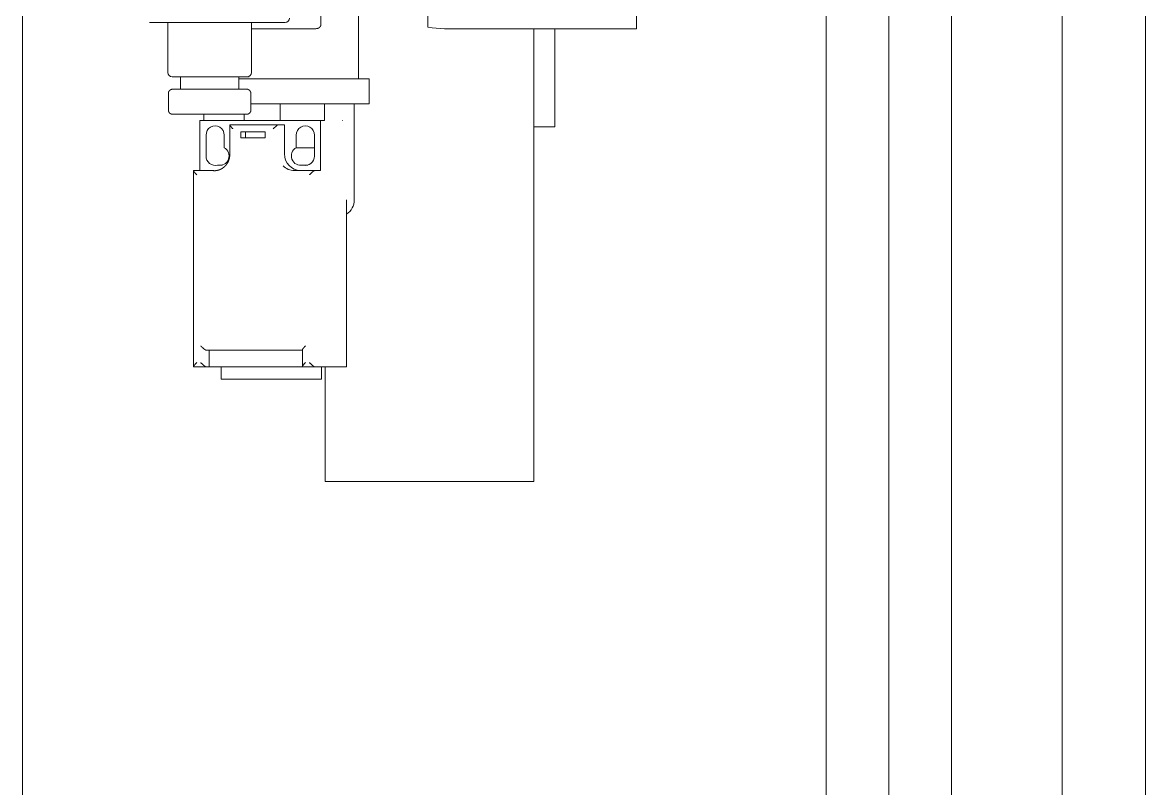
# Model space of a CAD drawing. Header units: millimetres. Extents: x -5 to 111, y -3 to 86.
# Drawn here: x 20.4675 to 20.7365, y 18.7979 to 18.9815 of the extents above; entities that cross this region are included whole.
import ezdxf

# ---------------------------------------------------------------- set-up
doc = ezdxf.new("R2010")
doc.units = ezdxf.units.MM
doc.layers.add('A1I6----E-', color=3, linetype='Continuous', lineweight=25)

# ---------------------------------------------------------------- blocks, each defined once
blk = doc.blocks.new('Gruppe-454')
at = {"layer": 'A1I6----E-', "linetype": 'Continuous', "lineweight": 9}
for p, q in [((-30.25242478260078, -23.57560285796175), (-30.25242478260078, -23.52560285796175)), ((-30.26145209387751, -23.53460285796175), (-30.26145209387752, -23.56260285796175)), ((-30.23583939012356, -23.56024816747165), (-30.23583939012356, -23.56324539896089)), ((-30.18583939012356, -23.56358901010949), (-30.18583939012356, -23.56059177862025)), ((-30.29469899483283, -23.56210285796175), (-30.30255091659351, -23.56210285796175)), ((-30.29811749518969, -23.56210285796175), (-30.29811749518969, -23.57410285796175)), ((-30.29075908712838, -23.56210285796175), (-30.29469899483283, -23.56210285796175)), ((-30.28629086103618, -23.56210285796175), (-30.29075908712838, -23.56210285796175)), ((-30.2784389392755, -23.56210285796175), (-30.28629086103618, -23.56210285796175)), ((-30.26998584507171, -23.56210285796175), (-30.2784389392755, -23.56210285796175)), ((-30.27811749518969, -23.57410285796175), (-30.27811749518969, -23.56210285796175)), ((-30.26790348789424, -23.56360285796175), (-30.27811749518969, -23.56360285796175)), ((-30.26269502325621, -23.56360285796175), (-30.26790348789424, -23.56360285796175)), ((-30.22783939012356, -23.56358901010949), (-30.18583939012356, -23.56358901010949)), ((-30.21044458999194, -23.56358901010949), (-30.21044458999194, -23.67213636732266)), ((-30.20544458999193, -23.58713636732266), (-30.20544458999193, -23.56358901010949)), ((-30.29511749518969, -23.57510285796176), (-30.29511749518969, -23.57810285796176)), ((-30.28111749518969, -23.57810285796176), (-30.28111749518969, -23.57510285796176)), ((-30.24992478260078, -23.57560285796175), (-30.28111749518969, -23.57560285796175)), ((-30.24992478260078, -23.58160285796175), (-30.24992478260078, -23.57560285796175)), ((-30.29799638272045, -23.57910285796176), (-30.29799638272045, -23.58310285796176)), ((-30.29699638272045, -23.57810285796176), (-30.29286413534005, -23.57810285796176)), ((-30.29286413534005, -23.57810285796176), (-30.28398524780929, -23.57810285796176)), ((-30.28398524780929, -23.57810285796176), (-30.27923860765894, -23.57810285796176)), ((-30.27823860765893, -23.58310285796175), (-30.27823860765893, -23.57910285796176)), ((-30.27823860765893, -23.58160285796175), (-30.24992478260078, -23.58160285796175)), ((-30.27120845816859, -23.58160285796175), (-30.27120845816859, -23.58560285796175)), ((-30.26059918814867, -23.58160285796175), (-30.26059918814867, -23.58560285796175)), ((-30.25346688991421, -23.60460285796175), (-30.25346688991421, -23.58160285796175)), ((-30.29699638272045, -23.58410285796176), (-30.29286413534005, -23.58410285796176)), ((-30.29286413534005, -23.58410285796176), (-30.28398524780929, -23.58410285796175)), ((-30.29045811810882, -23.58560285796176), (-30.29045811810882, -23.59760285796175)), ((-30.27985885212108, -23.58560285796175), (-30.29045811810882, -23.58560285796176)), ((-30.28953356093027, -23.58410285796176), (-30.28953356093027, -23.58560285796176)), ((-30.28398524780929, -23.58410285796175), (-30.27923860765894, -23.58410285796175)), ((-30.27985885212108, -23.58410285796175), (-30.27985885212108, -23.58560285796175)), ((-30.27985885212108, -23.58560285796175), (-30.27216327398192, -23.58560285796176)), ((-30.26152374532721, -23.58560285796176), (-30.27216327398192, -23.58560285796176)), ((-30.26152374532721, -23.58560285796176), (-30.2615237453272, -23.59760285796175)), ((-30.26059918814867, -23.58560285796175), (-30.26152374532721, -23.58560285796176)), ((-30.25617457055852, -23.58560285796175), (-30.25630655234115, -23.58560285796175)), ((-30.25630655234782, -23.5856028579634), (-30.25617457055167, -23.58560285796348)), ((-30.28326620274789, -23.58663837886904), (-30.28326620274789, -23.59360285796176)), ((-30.27165693272797, -23.58660285796176), (-30.28323068184061, -23.58660285796175)), ((-30.28060140375632, -23.58827469513649), (-30.2748145292, -23.58827469513649)), ((-30.28060140375632, -23.58977469513649), (-30.28060140375632, -23.58827469513649)), ((-30.27954476698084, -23.58827469513649), (-30.27954476698084, -23.58977469513649)), ((-30.2748145292, -23.58827469513649), (-30.2748145292, -23.58977469513649)), ((-30.27165693272797, -23.58660285796176), (-30.27020405716168, -23.58660285796175)), ((-30.27020405716168, -23.58660285796175), (-30.27020405716168, -23.59360285796176)), ((-30.20544458999193, -23.58713636732266), (-30.21044458999193, -23.58713636732266)), ((-30.2889631755151, -23.59410285796175), (-30.2889631755151, -23.58910285796176)), ((-30.28462301959786, -23.58910285796176), (-30.28462301959786, -23.59211288308754)), ((-30.2748145292, -23.58977469513649), (-30.28060140375632, -23.58977469513649)), ((-30.26735884383816, -23.59211288308754), (-30.26735884383816, -23.58910285796176)), ((-30.26301868792093, -23.58910285796176), (-30.26301868792093, -23.59410285796175)), ((-30.28326620274789, -23.59360285796176), (-30.28323918021928, -23.59360285796176)), ((-30.26735884383816, -23.59211288308754), (-30.26301868792093, -23.59211288308754)), ((-30.28505703518958, -23.59627138280597), (-30.28621441010085, -23.59627138280597)), ((-30.26461007842391, -23.59627138280597), (-30.26576745333517, -23.59627138280597)), ((-30.29194651458237, -23.59763837886903), (-30.29194651458237, -23.64456733705448)), ((-30.28708859821149, -23.59760285796175), (-30.29191099367509, -23.59760285796175)), ((-30.26297662089349, -23.59760285796175), (-30.26779901635708, -23.59760285796175)), ((-30.2615237453272, -23.59760285796175), (-30.26297662089349, -23.59760285796175)), ((-30.2553160042713, -23.64460285796175), (-30.2553160042713, -23.60460285796175)), ((-30.28901755639694, -23.64060285796176), (-30.26590557907893, -23.64060285796176)), ((-30.28822507881533, -23.64060285796176), (-30.28822507881533, -23.64460285796176)), ((-30.26590557907893, -23.64056733705447), (-30.26590557907893, -23.64456733705448)), ((-30.28901755639693, -23.64460285796176), (-30.29191099367509, -23.64460285796176)), ((-30.28822507881533, -23.64460285796176), (-30.28901755639693, -23.64460285796176)), ((-30.26587005817164, -23.64460285796175), (-30.28822507881533, -23.64460285796176)), ((-30.28534933977932, -23.64460285796176), (-30.28534933977932, -23.64760285796176)), ((-30.26297662089348, -23.64460285796175), (-30.26587005817164, -23.64460285796175)), ((-30.26297662089348, -23.64460285796175), (-30.2553160042713, -23.64460285796175)), ((-30.26134933977933, -23.64760285796176), (-30.26134933977933, -23.64460285796176)), ((-30.26044458999193, -23.67213636732266), (-30.26044458999193, -23.64460285796175)), ((-30.28534933977932, -23.64760285796176), (-30.26134933977933, -23.64760285796176)), ((-30.21044458999194, -23.67213636732266), (-30.26044458999193, -23.67213636732266))]:
    blk.add_line(p, q, dxfattribs=at)
for centre, radius, start, end in [((-30.27000393257621, -23.56112030298168), 0.0009827214491839058, 271.0546184695519, 1.017153456283211), ((-30.22983570047915, -23.51676703843712), 0.04686450988033186, 262.6397612122768, 272.4413949464767), ((-30.29711749518969, -23.57410285796175), 0.001, 180, 270), ((-30.27911749518969, -23.57410285796175), 0.001, 270, 0), ((-30.28679309755649, -23.5890396839562), 0.002170997305729666, 358.332510639894, 181.6674893601117), ((-30.26518876587954, -23.5890396839562), 0.002170997305722393, 358.3325106398884, 181.6674893601117), ((-30.28568954364054, -23.59408849115395), 0.00224510595866998, 256.48013442912, 61.63778719635437), ((-30.26627379077282, -23.59367263804146), 0.003930885796735664, 178.9828465437168, 268.9453815304481), ((-30.26629231979549, -23.59408849115395), 0.002245105958667927, 118.3622128034381, 283.5198655710823), ((-30.286775484708, -23.5941561922936), 0.002188340836901395, 178.6034466511857, 284.856124615074), ((-30.26778669019268, -23.59381283307659), 0.003790044929087653, 224.1449792923037, 269.81365961192), ((-30.26520637872802, -23.5941561922936), 0.002188340836894363, 255.1438753849015, 1.396553349009338), ((-30.28705290152045, -23.5977555609146), 0.0001568197868831264, 103.1575060465877, 151.0953289205241), ((-30.25750544064759, -23.60462419765265), 0.004038607112409852, 302.8285239627168, 0.3027479227650929)]:
    blk.add_arc(centre, radius, start, end, dxfattribs=at)
for points, weights, knots in [([(-30.26145209387752, -23.56260285796175), (-30.26145880914379, -23.56266893594179), (-30.26146517501789, -23.56272097254962), (-30.26146924120227, -23.56274665962558), (-30.26147009644106, -23.5627520623771), (-30.26147095167985, -23.56275746512862), (-30.26147330738665, -23.56277234670154), (-30.26147628226351, -23.56278711696472), (-30.26147925714037, -23.56280188722791), (-30.26148495640107, -23.5628249510757), (-30.26148574199172, -23.5628281302149), (-30.26148652758236, -23.5628313093541), (-30.26149065566177, -23.56284801492349), (-30.26149584161418, -23.5628644229394), (-30.26149589589729, -23.56286459468761), (-30.26149595018039, -23.56286476643581), (-30.2615010275666, -23.5628808309553), (-30.26150692058771, -23.56289661452078), (-30.26150692887484, -23.56289663671662), (-30.26150693716198, -23.56289665891246), (-30.26151281360881, -23.56291239808626), (-30.26151943544565, -23.56292783847149), (-30.26151944477655, -23.56292786022869), (-30.26151945410745, -23.5629278819859), (-30.26152605728249, -23.56294327885673), (-30.26153334114436, -23.56295836563597), (-30.26153335300518, -23.56295839020282), (-30.261533364866, -23.56295841476967), (-30.26154062500624, -23.56297345241522), (-30.26154850419424, -23.5629881751465), (-30.26154852031464, -23.56298820526843), (-30.26154853643504, -23.56298823539036), (-30.26155638338223, -23.56300289787778), (-30.26156479107877, -23.56301724617932), (-30.26156481328989, -23.5630172840841), (-30.26156483550101, -23.56301732198887), (-30.2615731987753, -23.56303159448086), (-30.2615820689166, -23.56304555761007), (-30.26158260279515, -23.56304639802682), (-30.26158313667371, -23.56304723844357), (-30.2615909390579, -23.5630595207393), (-30.26159914358752, -23.56307153813005), (-30.26160734811715, -23.56308355552081), (-30.26161810019202, -23.56309851277796), (-30.2616288522669, -23.56311347003511), (-30.26164028385171, -23.5631279146024), (-30.26164211670316, -23.56313023053204), (-30.26164394955461, -23.56313254646167), (-30.26165878545412, -23.56315129260686), (-30.26167444991832, -23.56316935213162), (-30.26167450788813, -23.56316941896488), (-30.26167456585794, -23.56316948579815), (-30.26169011438253, -23.56318741165638), (-30.26170643076324, -23.56320464153538), (-30.26170648188853, -23.56320469552301), (-30.26170653301383, -23.56320474951063), (-30.26172274714396, -23.56322187141438), (-30.26173966938753, -23.56323829381605), (-30.26173971439296, -23.56323833749213), (-30.26173975939838, -23.5632383811682), (-30.2617565916311, -23.56325471621772), (-30.26177407425415, -23.56327035321848), (-30.26177408484628, -23.5632703626924), (-30.2617740954384, -23.56327037216633), (-30.2617915568772, -23.56328599021923), (-30.26180961490817, -23.56330091445922), (-30.26182767293913, -23.56331583869919), (-30.26184627817769, -23.56333007493884), (-30.26184961291091, -23.56333262658907), (-30.26185294764414, -23.56333517823931), (-30.26187277028989, -23.56335034600694), (-30.26189336172057, -23.56336445243957), (-30.26191395315126, -23.5633785588722), (-30.26193480171656, -23.56339205105606), (-30.26193482844468, -23.56339206835321), (-30.26193485517279, -23.56339208565035), (-30.26195565028185, -23.56340554323992), (-30.26197712389802, -23.56341788937642), (-30.26199859751419, -23.56343023551293), (-30.26202028571105, -23.56344195652263), (-30.26202031174752, -23.56344197059359), (-30.26202033778399, -23.56344198466455), (-30.26204197390791, -23.56345367753233), (-30.26206419749454, -23.56346421115527), (-30.26208642108118, -23.56347474477822), (-30.26210881727162, -23.56348464177832), (-30.2621088422662, -23.56348465282356), (-30.26210886726079, -23.56348466386881), (-30.26213121346206, -23.56349453877843), (-30.26215405467001, -23.56350320744443), (-30.26217689587796, -23.56351187611043), (-30.2621998687501, -23.56351989645407), (-30.26222284162224, -23.56352791679772), (-30.26224621515975, -23.56353468115362), (-30.26224982445311, -23.56353572569147), (-30.26225343374647, -23.56353677022933), (-30.26227164875283, -23.56354204169435), (-30.26229001929817, -23.56354674253088), (-30.26229103920986, -23.56354700351596), (-30.26229205912155, -23.56354726450103), (-30.26230838984351, -23.56355144336742), (-30.26232484131842, -23.56355511819768), (-30.26234129279332, -23.56355879302796), (-30.26236910779709, -23.56356441239881), (-30.26239702574474, -23.56356950733297), (-30.26242503772256, -23.56357412330223), (-30.26269413375787, -23.56360278511966), (-30.26269457850704, -23.56360282154071), (-30.26269502325621, -23.56360285796175)], [1, 1, 1, 1, 1, 1, 0.9997820560933238, 1, 1, 1, 1, 1, 0.9994900913337699, 1, 1, 1, 0.9996722208047852, 1, 1, 1, 0.9997143652182948, 1, 1, 1, 0.999750788317054, 1, 1, 1, 0.9997837278709194, 1, 1, 1, 0.9998132473427622, 1, 1, 1, 0.9998389137731961, 1, 1, 1, 0.9998630866559541, 1, 1, 1, 0.999733044332739, 1, 1, 1, 0.9997467039775184, 1, 1, 1, 0.9997615584427362, 1, 1, 1, 0.9997772626993319, 1, 1, 1, 0.9997931562420284, 1, 1, 1, 0.9998092794184336, 1, 0.9998239766670265, 1, 1, 1, 0.999655344599881, 1, 1, 1, 1, 1, 0.9996544675661353, 1, 1, 1, 1, 1, 0.9996508907519208, 1, 1, 1, 1, 1, 0.9996438990373874, 1, 1, 1, 0.9996329971026275, 1, 1, 1, 0.9998783874285615, 1, 1, 1, 0.9998818210264487, 1, 1, 1, 1, 1, 1, 1, 1], [0, 0, 0, 1, 2, 2, 3, 3, 4, 4, 5, 5, 6, 6, 7, 7, 8, 8, 9, 9, 10, 10, 11, 11, 12, 12, 13, 13, 14, 14, 15, 15, 16, 16, 17, 17, 18, 18, 19, 19, 20, 20, 21, 21, 22, 22, 23, 23, 24, 24, 25, 25, 26, 26, 27, 27, 28, 28, 29, 29, 30, 30, 31, 31, 32, 32, 33, 33, 34, 34, 35, 35, 36, 36, 37, 37, 38, 38, 39, 39, 40, 40, 41, 41, 42, 42, 43, 43, 44, 44, 45, 45, 46, 46, 47, 47, 48, 48, 49, 49, 50, 50, 51, 51, 52, 53, 54, 55, 55, 56, 56, 56]), ([(-30.29700477577304, -23.57811851325116), (-30.29711340496269, -23.57811866422134), (-30.29715532536152, -23.57812074274049), (-30.29717613882378, -23.57812276757463), (-30.2971784599873, -23.57812299338863), (-30.29718078115082, -23.57812321920262), (-30.29719695228604, -23.57812479240876), (-30.29721302440028, -23.57812717310937), (-30.29721365702295, -23.57812726681734), (-30.29721428964561, -23.57812736052531), (-30.29722909651452, -23.57812955380999), (-30.29724374423283, -23.57813263572711), (-30.29725839195114, -23.57813571764423), (-30.29728048227677, -23.57814118592698), (-30.29730241553556, -23.57814741283897), (-30.29732418146811, -23.57815436681629), (-30.29734576981778, -23.57816201630754), (-30.29736717032867, -23.57817032977279), (-30.29738837274391, -23.57817927568234), (-30.29740413357186, -23.57818644723869), (-30.29741989439983, -23.57819361879504), (-30.29743526422432, -23.57820159396986), (-30.2974378505582, -23.57820293598029), (-30.29744043689209, -23.57820427799073), (-30.29746097938434, -23.57821493718642), (-30.29748099543192, -23.57822655485746), (-30.29748101343338, -23.57822656530583), (-30.29748103143485, -23.5782265757542), (-30.29750108348535, -23.57823821432199), (-30.2975206122529, -23.57825071105066), (-30.29752183929321, -23.57825149625074), (-30.29752306633354, -23.57825228145082), (-30.29754141864619, -23.57826402534972), (-30.29755925552825, -23.57827653823027), (-30.29755990425484, -23.57827699332317), (-30.29756055298142, -23.57827744841607), (-30.29757709241031, -23.57828905111082), (-30.29759324172244, -23.57830119091934), (-30.29760939103458, -23.57831333072787), (-30.29762505972838, -23.57832608483575), (-30.29762545087458, -23.57832640322355), (-30.29762584202079, -23.57832672161135), (-30.29764220651044, -23.57834004208778), (-30.29765804717147, -23.57835398142323), (-30.29767388783249, -23.57836792075867), (-30.29768914744173, -23.57838249388256), (-30.29768926463639, -23.57838260580497), (-30.29768938183105, -23.57838271772738), (-30.29770482386016, -23.57839746506459), (-30.2977196350223, -23.57841284588688), (-30.29772056710384, -23.57841381381773), (-30.2977214991854, -23.57841478174857), (-30.29773444618444, -23.57842822670917), (-30.29774680307148, -23.57844221595833), (-30.29774708212734, -23.57844253187787), (-30.29774736118321, -23.5784428477974), (-30.29775915995853, -23.57845620520749), (-30.29777051218659, -23.57846994414566), (-30.29777066607529, -23.57847013038817), (-30.297770819964, -23.57847031663067), (-30.29778186441465, -23.57848368308382), (-30.2977923464338, -23.57849749500745), (-30.2977930435682, -23.57849841360596), (-30.29779374070261, -23.57849933220447), (-30.29780282845294, -23.57851130693108), (-30.29781153547865, -23.57852356127672), (-30.29782024569029, -23.57853582010627), (-30.2978285729391, -23.57854834223131), (-30.29783690337383, -23.57856086884025), (-30.29784484766186, -23.57857364382997), (-30.29784684208405, -23.57857685100511), (-30.29784883650625, -23.57858005818025), (-30.29786077389375, -23.57859925436273), (-30.29787154950273, -23.57861912597297), (-30.29788232936681, -23.57863900442571), (-30.29789276059011, -23.57865965470595), (-30.29790319181342, -23.5786803049862), (-30.29791238584275, -23.57870153501961), (-30.29791398468599, -23.57870522692599), (-30.29791558352924, -23.57870891883238), (-30.29792233741627, -23.57872451430659), (-30.29792857480369, -23.57874032344332), (-30.2979348109162, -23.57875612934868), (-30.29794050733461, -23.57877213767654), (-30.29794620022157, -23.57878813643149), (-30.29795132961438, -23.57880432465102), (-30.29795645675066, -23.57882050652899), (-30.29796099673074, -23.57883686285138), (-30.29796156436108, -23.57883890787023), (-30.29796213199142, -23.57884095288908), (-30.29796779265588, -23.57886134673469), (-30.29797228807251, -23.57888202869037), (-30.29797252624849, -23.57888312446087), (-30.29797276442446, -23.57888422023138), (-30.29797678348914, -23.57890271064604), (-30.29798006565697, -23.57892134598048), (-30.29798035347894, -23.57892298016218), (-30.29798064130091, -23.57892461434388), (-30.29798334782481, -23.57893998131491), (-30.29798528672705, -23.57895546387699), (-30.29798722562929, -23.57897094643906), (-30.29799636742917, -23.5791025361353), (-30.29799637507481, -23.57910269704853), (-30.29799638272045, -23.57910285796176)], [1, 1, 1, 1, 1, 1, 0.9996865507113326, 1, 1, 1, 0.9995452087537532, 1, 1, 1, 1, 1, 1, 1, 1, 1, 0.9996669753462009, 1, 1, 1, 0.9997208835561177, 1, 1, 1, 0.9997650449286719, 1, 1, 1, 0.9997743179206495, 1, 1, 1, 0.999865035900761, 1, 0.9998136785620496, 1, 1, 1, 0.9998154209050025, 1, 0.9997924154299545, 1, 1, 1, 0.9997808418616212, 1, 1, 1, 0.9997687385201446, 1, 1, 1, 0.9998642327899245, 1, 1, 1, 0.9997859462788646, 1, 1, 1, 0.9998765650978911, 1, 0.9998806096049555, 1, 0.9998835598128931, 1, 1, 1, 0.9995581335582773, 1, 1, 1, 0.9995639446590318, 1, 1, 1, 0.9998647818240871, 1, 0.9998561437613945, 1, 0.9998467894393178, 1, 0.9998372263138586, 1, 1, 1, 0.9995978644235921, 1, 1, 1, 0.9998030732829672, 1, 1, 1, 0.9996905677038551, 1, 1, 1, 1, 1], [0, 0, 0, 1, 2, 2, 3, 3, 4, 4, 5, 5, 6, 6, 7, 8, 9, 10, 11, 12, 13, 13, 14, 14, 15, 15, 16, 16, 17, 17, 18, 18, 19, 19, 20, 20, 21, 21, 22, 22, 23, 23, 24, 24, 25, 25, 26, 26, 27, 27, 28, 28, 29, 29, 30, 30, 31, 31, 32, 32, 33, 33, 34, 34, 35, 35, 36, 36, 37, 37, 38, 38, 39, 39, 40, 40, 41, 41, 42, 42, 43, 43, 44, 44, 45, 45, 46, 46, 47, 47, 48, 48, 49, 49, 50, 50, 51, 51, 52, 52, 53, 53, 54, 54, 55, 55, 55]), ([(-30.27823860765893, -23.57910285796176), (-30.27826607302373, -23.57889623903097), (-30.27827081101066, -23.5788717428976), (-30.27827603471528, -23.57884740189214), (-30.27828179653963, -23.57882323273795), (-30.27828814890376, -23.57879925217474), (-30.27829514425672, -23.57877547693617), (-30.27830283503088, -23.57875192386772), (-30.27830887001302, -23.5787352607519), (-30.27830903805512, -23.57873479677293), (-30.27830920609721, -23.57873433279396), (-30.27831490499517, -23.57871859763607), (-30.27832156823505, -23.57870324596301), (-30.27832823147493, -23.57868789428995), (-30.27833484284686, -23.578673699484), (-30.27834145421878, -23.57865950467805), (-30.27834874895774, -23.5786456486491), (-30.27834998369869, -23.57864330331414), (-30.27835121843963, -23.57864095797919), (-30.27836095184392, -23.578622469815), (-30.27837148575297, -23.57860442575408), (-30.27837193878286, -23.57860364973646), (-30.27837239181276, -23.57860287371884), (-30.27838201966201, -23.57858638169316), (-30.27839228168368, -23.57857027662241), (-30.27839274857612, -23.57856954388804), (-30.27839321546857, -23.57856881115368), (-30.27840254370534, -23.57855417155166), (-30.27841233782241, -23.57853983944717), (-30.27842212931208, -23.57852551118746), (-30.27843238568719, -23.57851151193513), (-30.27844263497934, -23.578497522609), (-30.27845334666608, -23.57848388409725), (-30.27845335276336, -23.57848387633419), (-30.27845335886065, -23.57848386857114), (-30.27846405389726, -23.57847025166691), (-30.2784752084737, -23.5784570085814), (-30.27847521591782, -23.57845699974349), (-30.27847522336194, -23.57845699090559), (-30.27848636305015, -23.5784437654959), (-30.27849795883855, -23.57843093811089), (-30.27849796726792, -23.57843092878623), (-30.2784979756973, -23.57843091946157), (-30.27850955462695, -23.57841811072588), (-30.27852158545308, -23.57840572547075), (-30.2785336162792, -23.57839334021562), (-30.27854609561356, -23.57838140700415), (-30.27854677401754, -23.57838075828861), (-30.27854745242151, -23.57838010957308), (-30.27856128856382, -23.57836687893053), (-30.27857571304881, -23.57835429231188), (-30.27857642241616, -23.57835367332713), (-30.27857713178351, -23.57835305434237), (-30.27859120439423, -23.57834077476465), (-30.27860574394726, -23.57832905180431), (-30.27862028350028, -23.57831732884396), (-30.27863524986786, -23.57830615591941), (-30.27863525889608, -23.57830614917952), (-30.2786352679243, -23.57830614243964), (-30.27865025234832, -23.57829495603531), (-30.2786656254069, -23.57828431001847), (-30.27866564197056, -23.57828429854796), (-30.27866565853422, -23.57828428707743), (-30.27868106472012, -23.57827361811955), (-30.27869682342104, -23.5782634770855), (-30.27869684645974, -23.57826346225965), (-30.27869686949844, -23.57826344743379), (-30.27871267427675, -23.57825327674803), (-30.27872879791737, -23.57824361951863), (-30.27872882637132, -23.57824360247618), (-30.27872885482528, -23.57824358543373), (-30.27874503537381, -23.57823389411943), (-30.27876150333071, -23.57822469965809), (-30.2787631389326, -23.57822378646173), (-30.2787647745345, -23.57822287326536), (-30.27878451369519, -23.5782118524113), (-30.27880473734733, -23.57820174807642), (-30.27880765237047, -23.57820029164462), (-30.27881056739362, -23.57819883521282), (-30.27883662109204, -23.57818581801435), (-30.27885594995422, -23.57817686888114), (-30.27887544788453, -23.57816831812789), (-30.2788951055629, -23.5781602060306), (-30.27891491367258, -23.57815257285786), (-30.27893486290455, -23.57814545888935), (-30.27894615451224, -23.57814177247386), (-30.27894617096803, -23.57814176710148), (-30.27894618742381, -23.57814176172909), (-30.27895744611994, -23.57813808605838), (-30.27896883124891, -23.57813482298739), (-30.27898021637787, -23.57813155991641), (-30.27899992605724, -23.57812657222699), (-30.27901972478591, -23.57812221126927), (-30.27904025688964, -23.57811843766266), (-30.27905185166822, -23.5781167469498), (-30.27905185877286, -23.57811674591382), (-30.27905186587749, -23.57811674487785), (-30.27906344644679, -23.57811505623694), (-30.27907509591465, -23.57811393775945), (-30.27908674538251, -23.57811281928197), (-30.27909754805683, -23.57811223740301), (-30.2790981339611, -23.57811220584366), (-30.27909871986537, -23.57811217428431), (-30.27910835073114, -23.57811165552404), (-30.27911799514667, -23.57811156643651), (-30.27912763956221, -23.57811147734898), (-30.27922911456059, -23.57811767661259), (-30.2792292410025, -23.57811768782961), (-30.27922936744441, -23.57811769904664)], [1, 1, 1, 1, 1, 1, 1, 1, 1, 1, 1, 0.9995191984196953, 1, 1, 1, 0.9997033849304559, 1, 1, 1, 0.9997600121667214, 1, 1, 1, 0.999810807638902, 1, 1, 1, 0.999870733396943, 1, 0.9998653652030273, 1, 0.9998599734324112, 1, 1, 1, 0.9998536781112858, 1, 1, 1, 0.999846791776379, 1, 1, 1, 0.9998391766193395, 1, 0.9998299691640509, 1, 1, 1, 0.9997404379089294, 1, 1, 1, 0.999810827124949, 1, 0.9998262917674343, 1, 1, 1, 0.9998416033986867, 1, 1, 1, 0.9998565541579201, 1, 1, 1, 0.9998707180041817, 1, 1, 1, 0.9998842226145442, 1, 1, 1, 0.9997371126158585, 1, 1, 1, 1, 1, 1, 1, 1, 1, 1, 1, 1, 0.9998340335979853, 1, 1, 1, 1, 1, 1, 1, 1, 0.9996989263565139, 1, 1, 1, 1, 1, 0.9997516396112971, 1, 1, 1, 1, 1], [0, 0, 0, 1, 2, 3, 4, 5, 6, 7, 7, 8, 8, 9, 9, 10, 10, 11, 11, 12, 12, 13, 13, 14, 14, 15, 15, 16, 16, 17, 17, 18, 18, 19, 19, 20, 20, 21, 21, 22, 22, 23, 23, 24, 24, 25, 25, 26, 26, 27, 27, 28, 28, 29, 29, 30, 30, 31, 31, 32, 32, 33, 33, 34, 34, 35, 35, 36, 36, 37, 37, 38, 38, 39, 39, 40, 40, 41, 41, 42, 42, 43, 44, 45, 46, 47, 48, 48, 49, 49, 50, 50, 51, 52, 53, 54, 54, 55, 55, 56, 56, 57, 57, 58, 58, 59, 59, 60, 60, 61, 61, 61]), ([(-30.29799638272045, -23.58310285796176), (-30.29796891782218, -23.58330947706715), (-30.29796417982879, -23.58333397322973), (-30.29795895611268, -23.58335831426689), (-30.29795319427096, -23.58338248345348), (-30.29794684188065, -23.5834064640531), (-30.29793984649856, -23.58343023931321), (-30.29793215565926, -23.58345379246061), (-30.29792734149029, -23.58346709089053), (-30.29792252732131, -23.58348038932044), (-30.29791714147811, -23.58349346667315), (-30.29791631417149, -23.58349547545434), (-30.29791548686487, -23.58349748423553), (-30.29791052624777, -23.58350952909779), (-30.29790508577689, -23.58352136496301), (-30.29789964530601, -23.58353320082823), (-30.29789273722728, -23.58354727687324), (-30.29788582914855, -23.58356135291825), (-30.29787827059458, -23.58357509063482), (-30.29787609282467, -23.58357904874453), (-30.29787391505475, -23.58358300685423), (-30.29786563241797, -23.5835980605956), (-30.29785672912319, -23.58361275578336), (-30.2978478258284, -23.58362745097111), (-30.29783953768292, -23.58364040280371), (-30.29783124953744, -23.58365335463629), (-30.29782254803644, -23.58366603245958), (-30.29782198728479, -23.58366684945774), (-30.29782142653314, -23.5836676664559), (-30.29781160626797, -23.58368197428467), (-30.29780132125648, -23.58369595177053), (-30.29779103898412, -23.58370992526556), (-30.29778029497618, -23.58372354693881), (-30.29777895921981, -23.58372524046295), (-30.29777762346343, -23.58372693398709), (-30.29776420794274, -23.58374394270862), (-30.29774993113577, -23.58376023520952), (-30.29774814759033, -23.58376227056769), (-30.2977463640449, -23.58376430592585), (-30.29773426648961, -23.58377811149391), (-30.29772162635195, -23.58379142207139), (-30.29770898621428, -23.58380473264888), (-30.29769586805379, -23.58381757236923), (-30.29769462143735, -23.58381879252555), (-30.29769337482092, -23.58382001268186), (-30.29767776342757, -23.58383529271485), (-30.29766130391872, -23.58384965515123), (-30.29765958124166, -23.58385115834551), (-30.29765785856461, -23.58385266153979), (-30.29764378598782, -23.58386494115826), (-30.29762924643347, -23.58387666411891), (-30.29761470687911, -23.58388838707955), (-30.29759974051055, -23.58389956000483), (-30.29759973148281, -23.58389956674435), (-30.29759972245509, -23.58389957348387), (-30.29758473803106, -23.58391075988819), (-30.29756936497248, -23.58392140590503), (-30.29756934840882, -23.58392141737555), (-30.29756933184516, -23.58392142884608), (-30.29755392565926, -23.58393209780396), (-30.29753816695834, -23.58394223883801), (-30.29753814391965, -23.58394225366386), (-30.29753812088095, -23.58394226848972), (-30.29752231610264, -23.58395243917548), (-30.29750619246202, -23.58396209640487), (-30.29750616400807, -23.58396211344733), (-30.29750613555411, -23.58396213048978), (-30.29748995500557, -23.58397182180408), (-30.29747348704868, -23.58398101626542), (-30.29747185144678, -23.58398192946179), (-30.29747021584489, -23.58398284265815), (-30.2974504766842, -23.58399386351221), (-30.29743025303207, -23.58400396784709), (-30.29742733800893, -23.58400542427889), (-30.29742442298578, -23.58400688071069), (-30.29739836928735, -23.58401989790916), (-30.29737904042517, -23.58402884704237), (-30.29735954249485, -23.58403739779563), (-30.29733988481649, -23.58404550989291), (-30.29732007670681, -23.58405314306565), (-30.29730012747484, -23.58406025703416), (-30.29728004642284, -23.58406681150709), (-30.2972598428474, -23.58407276617863), (-30.29723952604133, -23.58407808072585), (-30.29721910542069, -23.58408271452532), (-30.29719859010763, -23.58408662766342), (-30.29717798941255, -23.58408977968352), (-30.29715731272273, -23.584092130195), (-30.29714512973924, -23.5840930139084), (-30.29714454292592, -23.5840930564739), (-30.2971439561126, -23.5840930990394), (-30.29713294675575, -23.58409389762179), (-30.29712190984225, -23.58409407143909), (-30.29711087292876, -23.58409424525638), (-30.29700587581837, -23.58408803932333), (-30.29700574937667, -23.5840880281001), (-30.29700562293498, -23.58408801687687)], [1, 1, 1, 1, 1, 1, 1, 1, 1, 0.9997651970551493, 1, 1, 1, 0.9997981813732513, 1, 1, 1, 0.9997266406168533, 1, 1, 1, 0.9997824343629856, 1, 1, 1, 0.9998699689024372, 1, 1, 1, 0.9998650440702238, 1, 0.9998600414616463, 1, 1, 1, 0.9996657072874213, 1, 1, 1, 0.9997998686680889, 1, 0.999832965891295, 1, 1, 1, 0.9995909421797424, 1, 1, 1, 0.9998107992035482, 1, 0.9998262920663948, 1, 1, 1, 0.9998416034012493, 1, 1, 1, 0.9998565541532983, 1, 1, 1, 0.9998707180074948, 1, 1, 1, 0.9998842226150318, 1, 1, 1, 0.9997371126140966, 1, 1, 1, 1, 1, 1, 1, 1, 1, 1, 1, 1, 1, 1, 1, 1, 1, 1, 1, 0.999598697575613, 1, 1, 1, 1, 1], [0, 0, 0, 1, 2, 3, 4, 5, 6, 7, 7, 8, 8, 9, 9, 10, 10, 11, 11, 12, 12, 13, 13, 14, 14, 15, 15, 16, 16, 17, 17, 18, 18, 19, 19, 20, 20, 21, 21, 22, 22, 23, 23, 24, 24, 25, 25, 26, 26, 27, 27, 28, 28, 29, 29, 30, 30, 31, 31, 32, 32, 33, 33, 34, 34, 35, 35, 36, 36, 37, 37, 38, 38, 39, 39, 40, 40, 41, 42, 43, 44, 45, 46, 47, 48, 49, 50, 51, 52, 53, 53, 54, 54, 55, 55, 56, 56, 57, 57, 57]), ([(-30.27923097493501, -23.58408723778002), (-30.27914836815154, -23.58408763965982), (-30.27910615858439, -23.58408651088216), (-30.27907821486636, -23.58408443787154), (-30.27907562700193, -23.58408424589027), (-30.2790730391375, -23.584084053909), (-30.27905027114833, -23.58408236486093), (-30.27902766460921, -23.58407917446858), (-30.27902356068676, -23.58407859529445), (-30.27901945676432, -23.58407801612031), (-30.27900505807009, -23.58407598407624), (-30.27899082882258, -23.58407298739246), (-30.27897659957507, -23.58406999070868), (-30.27895450973027, -23.58406451939144), (-30.27893257680172, -23.58405829040411), (-30.27891081106464, -23.58405133520877), (-30.27888922279149, -23.58404368525507), (-30.27887315281173, -23.58403743735136), (-30.27885708283198, -23.58403118944765), (-30.27884138823299, -23.58402405081241), (-30.27884137119429, -23.58402404306241), (-30.27884135415558, -23.58402403531241), (-30.27882562547918, -23.58401688117717), (-30.27881003155883, -23.58400928488729), (-30.27879443763847, -23.58400168859741), (-30.27877923775086, -23.58399333172069), (-30.27877668628296, -23.58399192892725), (-30.27877413481506, -23.58399052613381), (-30.27875382416098, -23.58397935936491), (-30.27873404041619, -23.58396728365215), (-30.27873304023091, -23.58396667317745), (-30.27873204004564, -23.58396606270274), (-30.27871424884072, -23.58395520363409), (-30.27869692180083, -23.58394361829713), (-30.27869658496065, -23.58394339307648), (-30.27869624812048, -23.58394316785585), (-30.27867959476093, -23.58393203296016), (-30.27866330162896, -23.58392037731189), (-30.27864700849698, -23.58390872166362), (-30.27863116952693, -23.58389645596697), (-30.27863057773634, -23.5838959976844), (-30.27862998594576, -23.58389553940184), (-30.27861296339453, -23.58388235714007), (-30.27859646709998, -23.58386852198404), (-30.27859492778446, -23.58386723098683), (-30.27859338846895, -23.58386593998961), (-30.27857390977625, -23.583849603548), (-30.27855536692229, -23.5838322121317), (-30.2785538852905, -23.58383082250337), (-30.2785524036587, -23.58382943287503), (-30.27853682406834, -23.58381482071541), (-30.27852186650646, -23.58379957243067), (-30.27852185791446, -23.58379956367167), (-30.27852184932247, -23.58379955491268), (-30.27850690894458, -23.58378432414593), (-30.27849263305666, -23.58376846885749), (-30.27849231703411, -23.58376811787205), (-30.27849200101155, -23.58376776688662), (-30.27847835716874, -23.58375261356905), (-30.27846539079858, -23.58373687664671), (-30.27846438935728, -23.58373566122529), (-30.27846338791597, -23.58373444580386), (-30.27845242442843, -23.58372113972437), (-30.27844201543246, -23.58370739553965), (-30.27844134894782, -23.58370651550394), (-30.27844068246316, -23.58370563546822), (-30.2784316064365, -23.58369365135493), (-30.27842291116384, -23.58368138817977), (-30.27841421271173, -23.58366912052054), (-30.27840589725895, -23.5836565900865), (-30.27839757862672, -23.58364405516839), (-30.27838964616932, -23.58363127237003), (-30.27838765473063, -23.58362806325615), (-30.27838566329194, -23.58362485414226), (-30.27837374371933, -23.58360564628705), (-30.27836298601712, -23.58358576439185), (-30.27835222407707, -23.58356587566757), (-30.27834179791132, -23.58354518938566), (-30.27833137174558, -23.58352450310375), (-30.27832218729672, -23.58350323639055), (-30.27832058629939, -23.58349952925997), (-30.27831898530206, -23.5834958221294), (-30.27831224719914, -23.58348021996269), (-30.27830602636526, -23.58346440443669), (-30.27829980684219, -23.58344859224322), (-30.27829412774722, -23.5834325780055), (-30.27828844996306, -23.58341656710032), (-30.27828333665921, -23.5834003670867), (-30.27828317624556, -23.58339985886277), (-30.27828301583191, -23.58339935063884), (-30.27827759345565, -23.58338217141935), (-30.27827287733982, -23.58336478504543), (-30.27826816122398, -23.58334739867152), (-30.27826410229031, -23.58332984723842), (-30.27826401567331, -23.58332947269359), (-30.2782639290563, -23.58332909814877), (-30.27825969688863, -23.58331079762602), (-30.27825634448877, -23.58329231569452), (-30.27825563946062, -23.58328842884252), (-30.27825493443246, -23.58328454199052), (-30.27825201831181, -23.58326846528589), (-30.27824996489104, -23.58325225579316), (-30.27824791147028, -23.58323604630043), (-30.27823862294471, -23.58310317978856), (-30.27823861530182, -23.58310301887516), (-30.27823860765893, -23.58310285796175)], [1, 1, 1, 1, 1, 1, 0.9994530471157891, 1, 1, 1, 0.9994327815001511, 1, 1, 1, 1, 1, 1, 1, 0.9996070643587681, 1, 1, 1, 1, 1, 0.9996951107105065, 1, 1, 1, 0.9997431323777378, 1, 1, 1, 0.9997862238174161, 1, 1, 1, 0.9998751084225778, 1, 0.9998198215353623, 1, 1, 1, 0.9998103494912408, 1, 1, 1, 0.9996152808092695, 1, 1, 1, 0.9997831014185632, 1, 1, 1, 0.9997716153885492, 1, 1, 1, 0.9997595889940678, 1, 1, 1, 0.9997899706178411, 1, 1, 1, 0.9998767314490357, 1, 0.9998807518142742, 1, 0.9998836910591777, 1, 1, 1, 0.9995585597347092, 1, 1, 1, 0.9995622723184538, 1, 1, 1, 0.9998644916351083, 1, 0.9998558628051296, 1, 0.9998464812765675, 1, 1, 1, 0.9997913224425455, 1, 0.9998231377928978, 1, 1, 1, 0.9997140839991664, 1, 1, 1, 0.9996432013386233, 1, 1, 1, 1, 1], [0, 0, 0, 1, 2, 2, 3, 3, 4, 4, 5, 5, 6, 6, 7, 8, 9, 10, 11, 11, 12, 12, 13, 13, 14, 14, 15, 15, 16, 16, 17, 17, 18, 18, 19, 19, 20, 20, 21, 21, 22, 22, 23, 23, 24, 24, 25, 25, 26, 26, 27, 27, 28, 28, 29, 29, 30, 30, 31, 31, 32, 32, 33, 33, 34, 34, 35, 35, 36, 36, 37, 37, 38, 38, 39, 39, 40, 40, 41, 41, 42, 42, 43, 43, 44, 44, 45, 45, 46, 46, 47, 47, 48, 48, 49, 49, 50, 50, 51, 51, 52, 52, 53, 53, 54, 54, 55, 55, 55]), ([(-30.28323609425669, -23.59360285796176), (-30.28324991469918, -23.59372103909963), (-30.28326373514167, -23.59383922023751), (-30.2832710900061, -23.59390211303179), (-30.28327913253785, -23.59396492159242), (-30.2832871750696, -23.59402773015303), (-30.28329558964953, -23.59409031435026), (-30.28329559687013, -23.59409036805414), (-30.28329560409073, -23.59409042175803), (-30.28330400422945, -23.59415289854748), (-30.28331346149199, -23.59421522407786), (-30.28332291875454, -23.59427754960824), (-30.28333297310612, -23.59433953443602), (-30.28333298384427, -23.59433960063647), (-30.28333299458243, -23.59433966683692), (-30.28334302745769, -23.5944015192638), (-30.28335459794664, -23.594463102582), (-30.28335462263994, -23.59446323401082), (-30.28335464733325, -23.59446336543964), (-30.28336616843558, -23.59452468590021), (-30.28337856244242, -23.59458583590657), (-30.28337857558957, -23.59458590077246), (-30.28337858873671, -23.59458596563834), (-30.28339095644925, -23.59464698591294), (-30.28340533744413, -23.59470756331147), (-30.28340774834678, -23.59471771881263), (-30.28341015924942, -23.59472787431379), (-30.28341971843901, -23.59476814070999), (-30.28343002949871, -23.59480822116429), (-30.28343003788679, -23.59480825376984), (-30.28343004627486, -23.5948082863754), (-30.28344034055842, -23.59484830161858), (-30.28345143095738, -23.59488810356592), (-30.28346252135634, -23.59492790551326), (-30.28347444603517, -23.59496746551827), (-30.28347741311674, -23.59497730878224), (-30.2834803801983, -23.59498715204621), (-30.28349823904026, -23.59504639857916), (-30.28351886034301, -23.59510474111746), (-30.28351972560973, -23.59510718916148), (-30.28352059087645, -23.59510963720549), (-30.28354286196911, -23.59517264738928), (-30.28356713743841, -23.59523491284054), (-30.2835914129077, -23.5952971782918), (-30.28361875296189, -23.59535816030773), (-30.28362191351959, -23.59536520993458), (-30.28362507407729, -23.59537225956143), (-30.28365873524688, -23.59544734083105), (-30.283695945641, -23.59552072787321), (-30.28369597683829, -23.5955207894011), (-30.28369600803559, -23.595520850929), (-30.28373328082429, -23.59559436102694), (-30.28377389461937, -23.59566607932953), (-30.28377393369567, -23.59566614833283), (-30.28377397277197, -23.59566621733612), (-30.28381466471965, -23.59573807364531), (-30.28385849837249, -23.59580805774818), (-30.28385854093899, -23.59580812570916), (-30.28385858350548, -23.59580819367014), (-30.28390250229132, -23.59587831369497), (-30.28394937358259, -23.59594649550842), (-30.28394941463672, -23.59594655522824), (-30.28394945569086, -23.59594661494807), (-30.28399640909038, -23.59601491620116), (-30.28404613675724, -23.59608122488877), (-30.28404617092452, -23.59608127044866), (-30.28404620509179, -23.59608131600856), (-30.28409602292832, -23.59614774263461), (-30.28414844730612, -23.59621213205997), (-30.2842008972716, -23.59627655256518), (-30.28425579951417, -23.59633889632295), (-30.28425584660314, -23.59633894979442), (-30.28425589369211, -23.59633900326589), (-30.28431070550929, -23.59640124434191), (-30.28436781282643, -23.59646138618404), (-30.28436790461877, -23.59646148285397), (-30.28436799641111, -23.5964615795239), (-30.28442492014358, -23.59652152802618), (-30.2844840202531, -23.596579332103), (-30.2844841123322, -23.59657942216285), (-30.28448420441129, -23.5965795122227), (-30.28454312036262, -23.59663713617983), (-30.2846041869835, -23.59669247583623), (-30.28460429141357, -23.59669257047262), (-30.28460439584364, -23.596692665109), (-30.28466525360437, -23.59674781549263), (-30.28472823864049, -23.59680052333912), (-30.28472836891824, -23.59680063235961), (-30.28472849919599, -23.59680074138011), (-30.28479122367661, -23.59685323118562), (-30.2848560456146, -23.59690310759792), (-30.28485619737705, -23.5969032243696), (-30.2848563491395, -23.59690334114129), (-30.2849208675526, -23.59695298401024), (-30.28498744502315, -23.59699982929262), (-30.28498761255207, -23.59699994716943), (-30.28498778008099, -23.59700006504623), (-30.2850540224937, -23.597046674575), (-30.28512227419161, -23.59709028892065), (-30.28513090728076, -23.5970958056557), (-30.2851395403699, -23.59710132239075), (-30.28519052588953, -23.5971339032663), (-30.28524297478388, -23.59716407196109), (-30.28524310678391, -23.59716414788774), (-30.28524323878394, -23.59716422381438), (-30.28529542367823, -23.59719424065587), (-30.28534831354641, -23.59722299714745), (-30.2854012034146, -23.59725175363903), (-30.28545545823937, -23.59727784363626), (-30.28547236202683, -23.59728597230998), (-30.28548926581429, -23.59729410098369), (-30.28554536767196, -23.59732107917996), (-30.28560280025901, -23.59734509458033), (-30.28561207545441, -23.59734897299749), (-30.28562135064982, -23.59735285141464), (-30.28566023284604, -23.59736910998069), (-30.28569959181458, -23.59738417775257), (-30.28573895078311, -23.59739924552445), (-30.28577869587628, -23.59741326314632), (-30.28578680132888, -23.5974161218431), (-30.28579490678148, -23.59741898053987), (-30.28585085384746, -23.59743871287991), (-30.28590768435443, -23.59745573442251), (-30.28596450592901, -23.59747275328973), (-30.28602169057384, -23.59748850922749), (-30.28602172040024, -23.59748851744548), (-30.28602175022664, -23.59748852566347), (-30.28607899452427, -23.59750429803722), (-30.28613681629815, -23.59751780062405), (-30.28613684683258, -23.59751780775448), (-30.28613687736701, -23.5975178148849), (-30.28619476020975, -23.59753133173259), (-30.28625287433883, -23.5975438167899), (-30.28625295955123, -23.59754383509667), (-30.28625304476363, -23.59754385340343), (-30.2863113293175, -23.59755637507428), (-30.28636997100969, -23.59756710043664), (-30.28637001952622, -23.59756710931014), (-30.28637006804274, -23.59756711818365), (-30.28642880676798, -23.59757786129301), (-30.28648768453537, -23.59758781421968), (-30.28648778620212, -23.59758783140582), (-30.28648788786888, -23.59758784859197), (-30.28654696896976, -23.59759783589092), (-30.28660625650591, -23.59760651406362), (-30.28660630545254, -23.59760652122815), (-30.28660635439918, -23.59760652839268), (-30.2866657398286, -23.59761522089443), (-30.28672537826968, -23.59762339510664), (-30.28678501671077, -23.59763156931886), (-30.28684476357765, -23.59763890916201), (-30.28685478895736, -23.59764014076993), (-30.28686481433706, -23.59764137237785), (-30.28694461196337, -23.59765117543684), (-30.28702449677338, -23.59766024065933), (-30.28710458920309, -23.59766932944222), (-30.28718468163281, -23.59767841822511), (-30.28718718459565, -23.59767869832718), (-30.2871896875585, -23.59767897842924)], [1, 1, 1, 0.9999850363635423, 1, 1, 1, 1, 1, 0.9999641282102415, 1, 1, 1, 1, 1, 0.9999224231668937, 1, 1, 1, 0.9999746005571967, 1, 1, 1, 0.9998629624569606, 1, 1, 1, 0.9999562186240752, 1, 1, 1, 0.9999502610305224, 1, 0.9999447499278821, 1, 1, 1, 0.9997241654819862, 1, 1, 1, 0.999872028850847, 1, 0.9996910017779985, 1, 1, 1, 0.9997143834832786, 1, 1, 1, 0.9997354856956648, 1, 1, 1, 0.9997547883356577, 1, 1, 1, 0.9997722034758395, 1, 1, 1, 0.9997876882527936, 1, 1, 1, 0.9998015514873494, 1, 0.9998129345715344, 1, 1, 1, 0.9998241394597337, 1, 1, 1, 0.999829239988799, 1, 1, 1, 0.999818815026282, 1, 1, 1, 0.9998055606439075, 1, 1, 1, 0.9997901513118306, 1, 1, 1, 0.9997723798726882, 1, 1, 1, 0.9997521158706901, 1, 1, 1, 0.9997281793237071, 1, 1, 1, 0.9999280702452532, 1, 0.9996904660188203, 1, 1, 1, 0.9996596729666236, 1, 1, 1, 0.9998842029897553, 1, 0.9999118915172553, 1, 1, 1, 0.9997112443357289, 1, 0.9999386476590674, 1, 1, 1, 0.9998055003220035, 1, 1, 1, 0.9999604420414956, 1, 1, 1, 0.9998820138665404, 1, 1, 1, 0.9999774329970065, 1, 1, 1, 0.9999388466935846, 1, 1, 1, 1, 1, 0.9999755787037166, 1, 1, 1, 0.9999893249715655, 1, 1, 1, 1, 1], [0, 0, 0, 1, 1, 2, 2, 3, 3, 4, 4, 5, 5, 6, 6, 7, 7, 8, 8, 9, 9, 10, 10, 11, 11, 12, 12, 13, 13, 14, 14, 15, 15, 16, 16, 17, 17, 18, 18, 19, 19, 20, 20, 21, 21, 22, 22, 23, 23, 24, 24, 25, 25, 26, 26, 27, 27, 28, 28, 29, 29, 30, 30, 31, 31, 32, 32, 33, 33, 34, 34, 35, 35, 36, 36, 37, 37, 38, 38, 39, 39, 40, 40, 41, 41, 42, 42, 43, 43, 44, 44, 45, 45, 46, 46, 47, 47, 48, 48, 49, 49, 50, 50, 51, 51, 52, 52, 53, 53, 54, 54, 55, 55, 56, 56, 57, 57, 58, 58, 59, 59, 60, 60, 61, 61, 62, 62, 63, 63, 64, 64, 65, 65, 66, 66, 67, 67, 68, 68, 69, 69, 70, 70, 71, 71, 72, 72, 73, 73, 74, 74, 75, 75, 76, 76, 77, 77, 78, 78, 79, 79, 79])]:
    blk.add_rational_spline(points, weights, degree=2, knots=knots, dxfattribs=at)
for points, knots in [([(-30.2969864811279, -23.57510285796176), (-30.29706391316984, -23.57510285796176), (-30.27924864394892, -23.57510285796176), (-30.2792485766002, -23.57510285796176), (-30.27924850925149, -23.57510285796176)], [0, 0, 0, 1, 1, 2, 2, 2]), ([(-30.29191099367509, -23.59760285796175), (-30.29192176171802, -23.59760245935894), (-30.29193630730672, -23.59760980309198), (-30.2919432946773, -23.59761895756862), (-30.29194804170952, -23.59764020699559), (-30.29193994831766, -23.5976785015378), (-30.29191866416602, -23.59772898000328), (-30.29186311033871, -23.59782850331387), (-30.29181529304645, -23.59789575118057), (-30.29179094234313, -23.59793045523045), (-30.29169067332257, -23.59806418195151), (-30.29141843336163, -23.59838838314788), (-30.29121067377624, -23.59860285796175)], [0, 0, 0, 1, 2, 3, 4, 5, 6, 7, 7, 8, 9, 10, 10, 10]), ([(-30.26297662089349, -23.59760285796175), (-30.26300553093071, -23.59760492913237), (-30.26306304914766, -23.59762853356148), (-30.26317512507896, -23.59769120191785), (-30.26335138895463, -23.59781839642451), (-30.26344589903672, -23.59789575118057), (-30.2635513388608, -23.59798186377996), (-30.26393951649666, -23.59832682071585), (-30.26420525918008, -23.59860285796175)], [0, 0, 0, 1, 2, 3, 4, 4, 5, 6, 6, 6]), ([(-30.29024619468352, -23.64360285796176), (-30.28998053548545, -23.64387906478023), (-30.28959231877253, -23.6442239177034), (-30.28948683454017, -23.64430996474294), (-30.28939239364135, -23.64438742697034), (-30.28925083660205, -23.64448911947945), (-30.28917083874341, -23.6445407130705), (-30.28910403742216, -23.64457735683147), (-30.28906128595399, -23.64459432061399), (-30.28903354303701, -23.64460253704865), (-30.28901755639693, -23.64460285796176)], [0, 0, 0, 1, 2, 2, 3, 4, 5, 6, 7, 8, 8, 8]), ([(-30.26420525918007, -23.64360285796175), (-30.26393959998201, -23.64387906478024), (-30.26355138326908, -23.64422391770339), (-30.26344589903672, -23.64430996474294), (-30.2633514581379, -23.64438742697034), (-30.2632099010986, -23.64448911947945), (-30.26312990323997, -23.64454071307051), (-30.2630631019187, -23.64457735683147), (-30.26302035045054, -23.64459432061399), (-30.26299260753356, -23.64460253704864), (-30.26297662089348, -23.64460285796175)], [0, 0, 0, 1, 2, 2, 3, 4, 5, 6, 7, 8, 8, 8])]:
    blk.add_open_spline(points, degree=2, knots=knots, dxfattribs=at)
for points in [[(-30.28323068184061, -23.58660285796176), (-30.28324188401693, -23.58660232708143), (-30.28325919253678, -23.58661190241237), (-30.28326527909215, -23.58662555980853), (-30.28326678569224, -23.58665023060559), (-30.28325417263709, -23.58669379544322), (-30.28322667369673, -23.58675181121795), (-30.28315444187722, -23.58687182795059), (-30.2830126151214, -23.58706175141293), (-30.28273600559388, -23.58739050396263), (-30.28253036194176, -23.58760285796175)], [(-30.27165693272797, -23.58660285796176), (-30.27166784456153, -23.58660306185612), (-30.27170222805903, -23.58661118415774), (-30.27175594256459, -23.58663484169604), (-30.27182466438478, -23.58667392756882), (-30.27196189101896, -23.58676535930298), (-30.27217629986802, -23.58693452567474), (-30.27260049571332, -23.58730650580743), (-30.27288557101456, -23.58760285796175)], [(-30.29024619468352, -23.63960285796175), (-30.29007912625741, -23.63977610635617), (-30.28978038304433, -23.64005840627782), (-30.28953704280644, -23.64027136752401), (-30.28932274231103, -23.64044074104853), (-30.28918532774752, -23.64053187406281), (-30.28911661297146, -23.64057101384933), (-30.28906288768292, -23.64059477672673), (-30.28902845953509, -23.64060270120048), (-30.28901755639694, -23.64060285796176)], [(-30.26516973827279, -23.63960285796175), (-30.26533545533153, -23.63977415243994), (-30.26556615273039, -23.6400399025167), (-30.26569883943744, -23.64020485097735), (-30.26580176958924, -23.64034688581153), (-30.26585728263852, -23.64043860548334), (-30.26588217021487, -23.64048647848799), (-30.26589818238594, -23.64052577865556), (-30.26590540458945, -23.64055535104333), (-30.26590557907892, -23.64056733705447)], [(-30.29121067377624, -23.64360285796176), (-30.29141650783203, -23.64381508085779), (-30.29169313803821, -23.64414382728398), (-30.29180650252208, -23.64429638192994), (-30.29186424951719, -23.64438162788242), (-30.29190711383521, -23.64445385721384), (-30.2919347207068, -23.64451187643975), (-30.29194471531217, -23.64454772083203), (-30.29194764516693, -23.64456915428606), (-30.29194217136126, -23.64459237068125), (-30.29192211608326, -23.6446031849151), (-30.29191099367509, -23.64460285796176)], [(-30.26516973827279, -23.64360285796176), (-30.26537557232857, -23.64381508085778), (-30.26565220253474, -23.64414382728398), (-30.26576556701863, -23.64429638192994), (-30.26582331401373, -23.64438162788242), (-30.26586617833175, -23.64445385721383), (-30.26589378520335, -23.64451187643975), (-30.26590377980873, -23.64454772083203), (-30.26590670966347, -23.64456915428606), (-30.26590123585781, -23.64459237068125), (-30.26588118057981, -23.64460318491509), (-30.26587005817164, -23.64460285796176)]]:
    blk.add_open_spline(points, degree=2, dxfattribs=at)
blk = doc.blocks.new('Gruppe-457')
at = {"layer": 'A1I6----E-', "linetype": 'Continuous', "lineweight": 9}
blk.add_line((-30.33294458999201, -24.33860285796176), (-30.33294458999203, -22.85110285796176), dxfattribs=at)
blk = doc.blocks.new('Gruppe-464')
at = {"layer": 'A1I6----E-', "linetype": 'Continuous', "lineweight": 9}
for p, q in [((-30.11044458999201, -24.06360285796177), (-30.11044458999204, -22.18860285796174)), ((-30.11044458999204, -22.18860285796173), (-30.11044458999201, -24.06360285796178)), ((-30.08394458999204, -22.18860285796174), (-30.08394458999202, -24.06360285796177)), ((-30.06394458999202, -24.06360285796177), (-30.06394458999204, -22.18860285796174))]:
    blk.add_line(p, q, dxfattribs=at)
blk.add_lwpolyline([(-30.14044458999201, -24.06360285796177), (-30.12544458999201, -24.06360285796177), (-30.12544458999204, -22.18860285796174), (-30.14044458999204, -22.18860285796174)], close=True, dxfattribs=at)
blk = doc.blocks.new('Gruppe-466')
at = {"layer": 'A1I6----E-'}
for name in ['Gruppe-457', 'Gruppe-464', 'Gruppe-454']:
    blk.add_blockref(name, (0, 0), dxfattribs=at)

msp = doc.modelspace()

# ---------------------------------------------------------------- block references
at = {"layer": 'A1I6----E-'}
msp.add_blockref('Gruppe-466', (50.80044558999202, 42.54360285796177), dxfattribs=at)

doc.saveas('drawing.dxf')
